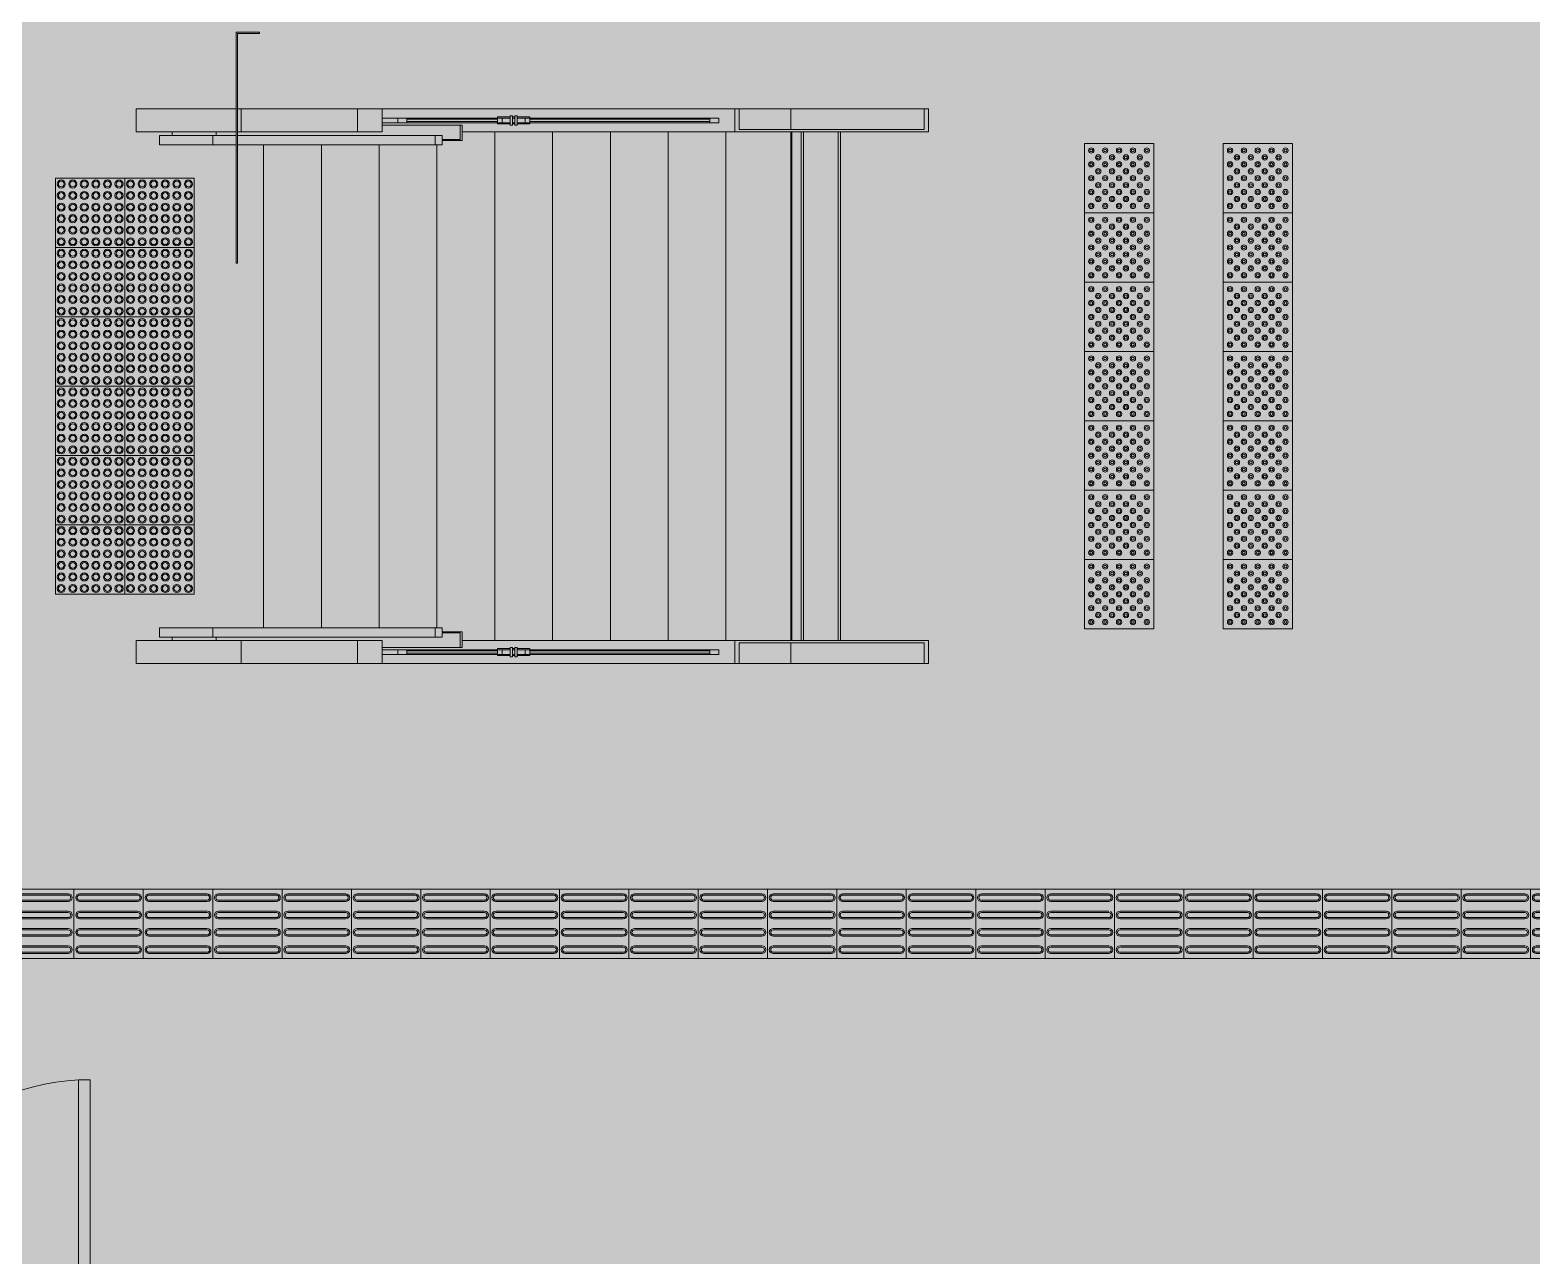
# Model space of a CAD drawing. Header units: millimetres. Extents: x -57519 to 497916, y -349472 to 446842.
# Drawn here: x 391640 to 398136, y 31845 to 37148 of the extents above; entities that cross this region are included whole.
import ezdxf

# ---------------------------------------------------------------- set-up
doc = ezdxf.new("R2010")
doc.units = ezdxf.units.MM
for name, color, linetype, lineweight in [('A-DETL-GENF', 92, 'Continuous', 5), ('A-DOOR', 31, 'Continuous', 5), ('A-DOOR-FRAM', 31, 'Continuous', 5), ('A-FLOR', 192, 'Continuous', 5), ('A-FLOR-HRAL', 11, 'Continuous', 5), ('A-GENM', 13, 'Continuous', 5), ('A-WALL', 113, 'Continuous', 20)]:
    doc.layers.add(name, color=color, linetype=linetype, lineweight=lineweight)

# ---------------------------------------------------------------- blocks, each defined once
blk = doc.blocks.new('DLN-Double Door__X03_ - _M17_2000 x 2450 _WH_-16954926-G_F SINGLE OCCUPANCY DIAGRAM')
at = {"layer": 'A-DOOR', "color": 191}
for p, q in [((-950, -150), (-1000, -150)), ((-1000, -150), (-1000, -1150)), ((-950, -1150), (-950, -150)), ((950, -150), (1000, -150)), ((950, -1150), (950, -150)), ((1000, -150), (1000, -1150)), ((-1000, -1150), (-950, -1150)), ((1000, -1150), (950, -1150))]:
    blk.add_line(p, q, dxfattribs=at)
for centre, start, end in [((-1000, -150), 270, 0.5), ((1000, -150), 179.5, 270)]:
    blk.add_arc(centre, 1000, start, end, dxfattribs=at)
at = {"layer": 'A-DOOR-FRAM', "color": 191}
for p, q in [((-1010, 180), (-1040, 180)), ((-1040, 180), (-1040, 150)), ((-1025, 150), (-1025, -150)), ((-1010, 150), (-1010, 180)), ((-975, -100), (-975, 150)), ((975, 150), (975, -100)), ((1040, 180), (1010, 180)), ((1010, 180), (1010, 150)), ((1025, -150), (1025, 150)), ((1040, 150), (1040, 180)), ((-1000, -150), (-1000, -100)), ((-1000, -100), (-975, -100)), ((975, -100), (1000, -100)), ((1000, -100), (1000, -150)), ((-1025, -150), (-1040, -150)), ((-1040, -150), (-1040, -180)), ((-1040, -180), (-1010, -180)), ((-1010, -150), (-1025, -150)), ((-1025, -150), (-1000, -150)), ((-1010, -180), (-1010, -150)), ((1000, -150), (1025, -150)), ((1025, -150), (1010, -150)), ((1010, -150), (1010, -180)), ((1010, -180), (1040, -180)), ((1040, -150), (1025, -150)), ((1040, -180), (1040, -150))]:
    blk.add_line(p, q, dxfattribs=at)
at = {"layer": 'A-DOOR-FRAM', "color": 201}
for p, q in [((-1040, 150), (-1025, 150)), ((-1025, 150), (-1010, 150)), ((-975, 150), (-1025, 150)), ((1025, 150), (975, 150)), ((1010, 150), (1025, 150)), ((1025, 150), (1040, 150))]:
    blk.add_line(p, q, dxfattribs=at)
blk = doc.blocks.new('DLN_Tactile - Directional Tiles-3867766-G_F SINGLE OCCUPANCY DIAGRAM')
at = {"layer": 'A-GENM'}
for p, q in [((150, 150), (-150, 150)), ((-150, 150), (-150, -150)), ((150, -150), (150, 150)), ((-129.5, 125.5), (-129.5, -125.5)), ((-123.5, -125.5), (-123.5, 125.5)), ((-101.5, 125.5), (-101.5, -125.5)), ((-95.5, -125.5), (-95.5, 125.5)), ((-54.5, 125.5), (-54.5, -125.5)), ((-48.5, -125.5), (-48.5, 125.5)), ((-26.5, 125.5), (-26.5, -125.5)), ((-20.5, -125.5), (-20.5, 125.5)), ((20.5, 125.5), (20.5, -125.5)), ((26.5, -125.5), (26.5, 125.5)), ((48.5, 125.5), (48.5, -125.5)), ((54.5, -125.5), (54.5, 125.5)), ((95.5, 125.5), (95.5, -125.5)), ((101.5, -125.5), (101.5, 125.5)), ((123.5, 125.5), (123.5, -125.5)), ((129.5, -125.5), (129.5, 125.5)), ((-150, -150), (150, -150))]:
    blk.add_line(p, q, dxfattribs=at)
for centre, radius, start, end in [((-112.5, 125.5), 17, 360, 180), ((-112.5, 125.5), 11, 360, 180), ((-37.5, 125.5), 17, 360, 180), ((-37.5, 125.5), 11, 360, 180), ((37.5, 125.5), 17, 360, 180), ((37.5, 125.5), 11, 360, 180), ((112.5, 125.5), 17, 360, 180), ((112.5, 125.5), 11, 360, 180), ((-112.5, -125.5), 17, 180, 360), ((-112.5, -125.5), 11, 180, 360), ((-37.5, -125.5), 17, 180, 360), ((-37.5, -125.5), 11, 180, 360), ((37.5, -125.5), 17, 180, 360), ((37.5, -125.5), 11, 180, 360), ((112.5, -125.5), 17, 180, 360), ((112.5, -125.5), 11, 180, 360)]:
    blk.add_arc(centre, radius, start, end, dxfattribs=at)
blk = doc.blocks.new('DLN_Tactile - Directional Tiles-V810-G_F SINGLE OCCUPANCY DIAGRAM')
at = {"layer": 'A-GENM'}
for p, q in [((150, 150), (-150, 150)), ((-150, 150), (-150, -150)), ((150, -150), (150, 150)), ((-129.5, 125.5), (-129.5, -125.5)), ((-123.5, -125.5), (-123.5, 125.5)), ((-101.5, 125.5), (-101.5, -125.5)), ((-95.5, -125.5), (-95.5, 125.5)), ((-54.5, 125.5), (-54.5, -125.5)), ((-48.5, -125.5), (-48.5, 125.5)), ((-26.5, 125.5), (-26.5, -125.5)), ((-20.5, -125.5), (-20.5, 125.5)), ((20.5, 125.5), (20.5, -125.5)), ((26.5, -125.5), (26.5, 125.5)), ((48.5, 125.5), (48.5, -125.5)), ((54.5, -125.5), (54.5, 125.5)), ((95.5, 125.5), (95.5, -125.5)), ((101.5, -125.5), (101.5, 125.5)), ((123.5, 125.5), (123.5, -125.5)), ((129.5, -125.5), (129.5, 125.5)), ((-150, -150), (150, -150))]:
    blk.add_line(p, q, dxfattribs=at)
for centre, radius, start, end in [((-112.5, 125.5), 17, 12.12665, 167.29016), ((-112.5, 125.5), 11, 360, 180), ((-37.5, 125.5), 17, 10.62868, 168.77692), ((-37.5, 125.5), 11, 360, 180), ((37.5, 125.5), 17, 9.1307, 170.26368), ((37.5, 125.5), 11, 360, 180), ((112.5, 125.5), 17, 7.63272, 171.75044), ((112.5, 125.5), 11, 360, 180), ((-112.5, -125.5), 17, 180, 360), ((-112.5, -125.5), 11, 180, 360), ((-37.5, -125.5), 17, 180, 360), ((-37.5, -125.5), 11, 180, 360), ((37.5, -125.5), 17, 180, 360), ((37.5, -125.5), 11, 180, 360), ((112.5, -125.5), 17, 180, 360), ((112.5, -125.5), 11, 180, 360)]:
    blk.add_arc(centre, radius, start, end, dxfattribs=at)
blk = doc.blocks.new('DLN_Tactile - Directional Tiles-V811-G_F SINGLE OCCUPANCY DIAGRAM')
at = {"layer": 'A-GENM'}
for p, q in [((150, 150), (-150, 150)), ((-150, 150), (-150, -150)), ((150, -150), (150, 150)), ((-129.5, 125.5), (-129.5, -125.5)), ((-123.5, -125.5), (-123.5, 125.5)), ((-101.5, 125.5), (-101.5, -125.5)), ((-95.5, -125.5), (-95.5, 125.5)), ((-54.5, 125.5), (-54.5, -125.5)), ((-48.5, -125.5), (-48.5, 125.5)), ((-26.5, 125.5), (-26.5, -125.5)), ((-20.5, -125.5), (-20.5, 125.5)), ((20.5, 125.5), (20.5, -125.5)), ((26.5, -125.5), (26.5, 125.5)), ((48.5, 125.5), (48.5, -125.5)), ((54.5, -125.5), (54.5, 125.5)), ((95.5, 125.5), (95.5, -124.6)), ((101.5, -122.7), (101.5, 125.5)), ((123.5, 125.5), (123.5, -125.5)), ((129.5, -125.5), (129.5, 125.5)), ((-150, -150), (150, -150))]:
    blk.add_line(p, q, dxfattribs=at)
for centre, radius, start, end in [((-112.5, 125.5), 17, 360, 180), ((-112.5, 125.5), 11, 360, 180), ((-37.5, 125.5), 17, 360, 180), ((-37.5, 125.5), 11, 360, 180), ((37.5, 125.5), 17, 360, 180), ((37.5, 125.5), 11, 360, 180), ((112.5, 125.5), 17, 360, 180), ((112.5, 125.5), 11, 360, 180), ((-112.5, -125.5), 17, 180, 360), ((-112.5, -125.5), 11, 180, 360), ((-37.5, -125.5), 17, 180, 360), ((-37.5, -125.5), 11, 180, 360), ((37.5, -125.5), 17, 180, 360), ((37.5, -125.5), 11, 180, 360), ((112.5, -125.5), 17, 180, 360), ((112.5, -125.5), 11, 180, 360)]:
    blk.add_arc(centre, radius, start, end, dxfattribs=at)
blk = doc.blocks.new('DLN_Tactile - Directional Tiles-V812-G_F SINGLE OCCUPANCY DIAGRAM')
at = {"layer": 'A-GENM'}
for p, q in [((150, 150), (-150, 150)), ((-150, 150), (-150, -150)), ((150, -150), (150, 150)), ((-129.5, 125.5), (-129.5, -125.5)), ((-123.5, -125.5), (-123.5, 125.5)), ((-101.5, 125.5), (-101.5, -125.5)), ((-95.5, -125.5), (-95.5, 125.5)), ((-54.5, 125.5), (-54.5, -125.5)), ((-48.5, -125.5), (-48.5, 125.5)), ((-26.5, 125.5), (-26.5, -125.5)), ((-20.5, -125.5), (-20.5, 125.5)), ((20.5, 125.5), (20.5, -125.5)), ((26.5, -125.5), (26.5, 125.5)), ((48.5, 125.5), (48.5, -125.5)), ((54.5, -125.5), (54.5, 125.5)), ((95.5, 125.5), (95.5, -125.5)), ((101.5, -125.5), (101.5, 125.5)), ((123.5, 125.5), (123.5, -125.5)), ((129.5, -125.5), (129.5, 125.5)), ((-150, -150), (150, -150))]:
    blk.add_line(p, q, dxfattribs=at)
for centre, radius, start, end in [((-112.5, 125.5), 17, 360, 180), ((-112.5, 125.5), 11, 360, 180), ((-37.5, 125.5), 17, 360, 153.63649), ((-37.5, 125.5), 11, 360, 180), ((37.5, 125.5), 17, 360, 180), ((37.5, 125.5), 11, 360, 180), ((112.5, 125.5), 17, 360, 180), ((112.5, 125.5), 11, 360, 180), ((-112.5, -125.5), 17, 180, 360), ((-112.5, -125.5), 11, 180, 360), ((-37.5, -125.5), 17, 180, 360), ((-37.5, -125.5), 11, 180, 360), ((37.5, -125.5), 17, 180, 360), ((37.5, -125.5), 11, 180, 360), ((112.5, -125.5), 17, 180, 360), ((112.5, -125.5), 11, 180, 360)]:
    blk.add_arc(centre, radius, start, end, dxfattribs=at)
blk = doc.blocks.new('Railings 3 - Railings 1-12707300-G_F SINGLE OCCUPANCY DIAGRAM')
at = {"layer": 'A-FLOR-HRAL'}
for p, q in [((65277.1, 34507.5), (64099, 34507.5)), ((65277.1, 34407.5), (65277.1, 34507.5)), ((66115.6, 34507.5), (65277.1, 34507.5)), ((65296.6, 34497.5), (65296.6, 34407.5)), ((65296.6, 34497.5), (66096.1, 34497.5)), ((66096.1, 34407.5), (66096.1, 34497.5)), ((66115.6, 34507.5), (66115.6, 34407.5)), ((63752.5, 34407.5), (65277.1, 34407.5)), ((65277.1, 34407.5), (65296.6, 34407.5)), ((65296.6, 34407.5), (66096.1, 34407.5)), ((66096.1, 34407.5), (66115.6, 34407.5))]:
    blk.add_line(p, q, dxfattribs=at)
blk = doc.blocks.new('Railings 5 - Railings 1-12714259-G_F SINGLE OCCUPANCY DIAGRAM')
at = {"layer": 'A-FLOR-HRAL'}
for p, q in [((65277.1, 36807.5), (63752.5, 36807.5)), ((65277.1, 36707.5), (65277.1, 36807.5)), ((65296.6, 36807.5), (65277.1, 36807.5)), ((65296.6, 36807.5), (65296.6, 36717.5)), ((66096.1, 36807.5), (65296.6, 36807.5)), ((66096.1, 36717.5), (66096.1, 36807.5)), ((66115.6, 36807.5), (66096.1, 36807.5)), ((66115.6, 36807.5), (66115.6, 36707.5)), ((64099, 36707.5), (65277.1, 36707.5)), ((65277.1, 36707.5), (66115.6, 36707.5)), ((66096.1, 36717.5), (65296.6, 36717.5))]:
    blk.add_line(p, q, dxfattribs=at)
blk = doc.blocks.new('DLN_G_F STAIR RAILING - DLN_G_F STAIR RAILING-12831828-G_F SINGLE OCCUPANCY DIAGRAM')
at = {"layer": 'A-GENM'}
for p, q in [((-10, 595.1), (-10, 556.2)), ((10, 595.1), (-10, 595.1)), ((10, 595.1), (10, 556.2)), ((-10, -223.1), (-10, 556.2)), ((10, 556.2), (-10, 556.2)), ((-5, 556.2), (-5, -223.1)), ((5, 556.2), (-5, 556.2)), ((5, -223.1), (5, 556.2)), ((10, 556.2), (10, -223.1)), ((-15, -278.1), (-15, -223.1)), ((-10, -223.1), (-15, -223.1)), ((-10, -243.1), (-10, -223.1)), ((10, -223.1), (-10, -223.1)), ((-10, -243.1), (-10, -278.1)), ((10, -243.1), (-10, -243.1)), ((5, -223.1), (-5, -223.1)), ((15, -223.1), (10, -223.1)), ((10, -243.1), (10, -223.1)), ((10, -278.1), (10, -243.1)), ((15, -223.1), (15, -278.1)), ((-20, -288.1), (-20, -278.1)), ((20, -278.1), (-20, -278.1)), ((20, -288.1), (-20, -288.1)), ((-20, -308.1), (-20, -298.1)), ((20, -298.1), (-20, -298.1)), ((20, -308.1), (-20, -308.1)), ((-15, -298.1), (-15, -288.1)), ((-15, -363.1), (-15, -308.1)), ((-10, -288.1), (-10, -298.1)), ((-10, -308.1), (-10, -343.1)), ((10, -298.1), (10, -288.1)), ((10, -343.1), (10, -308.1)), ((15, -288.1), (15, -298.1)), ((15, -308.1), (15, -363.1)), ((20, -278.1), (20, -288.1)), ((20, -298.1), (20, -308.1)), ((-15, -363.1), (-10, -363.1)), ((-10, -343.1), (-10, -363.1)), ((10, -343.1), (-10, -343.1)), ((-10, -754.2), (-10, -363.1)), ((10, -363.1), (-10, -363.1)), ((-5, -754.2), (-5, -363.1)), ((5, -363.1), (-5, -363.1)), ((5, -363.1), (5, -754.2)), ((10, -343.1), (10, -363.1)), ((10, -363.1), (15, -363.1)), ((10, -363.1), (10, -754.2)), ((-87.5, -602.6), (-87.5, -514.9)), ((-20, -514.9), (-87.5, -514.9)), ((-20, -514.9), (-20, -524.6)), ((-82.5, -524.6), (-82.5, -602.6)), ((-82.5, -524.6), (-20, -524.6)), ((-20, -524.6), (-20, -861.4)), ((-105, -631.9), (-105, -602.6)), ((-87.5, -602.6), (-105, -602.6)), ((-105, -1594.4), (-105, -631.9)), ((-105, -631.9), (-65, -631.9)), ((-65, -602.6), (-82.5, -602.6)), ((-65, -602.6), (-65, -631.9)), ((-65, -631.9), (-65, -1594.4)), ((-10, -793.2), (-10, -754.2)), ((10, -754.2), (-10, -754.2)), ((5, -754.2), (-5, -754.2)), ((10, -793.2), (10, -754.2)), ((-10, -861.4), (-10, -793.2)), ((10, -793.2), (-10, -793.2)), ((10, -793.2), (10, -861.4)), ((-50, -861.4), (-50, -968.7)), ((-50, -861.4), (50, -861.4)), ((50, -968.7), (50, -861.4)), ((50, -968.7), (-50, -968.7)), ((-50, -1470.9), (-50, -968.7)), ((50, -968.7), (50, -1470.9)), ((-50, -1470.9), (50, -1470.9)), ((-50, -1925), (-50, -1470.9)), ((50, -1470.9), (50, -1925)), ((-105, -1825), (-105, -1594.4)), ((-65, -1594.4), (-105, -1594.4)), ((-50, -1579.2), (-65, -1579.2)), ((-65, -1594.4), (-65, -1825)), ((-50, -1770), (-65, -1770)), ((-65, -1825), (-105, -1825)), ((-50, -1925), (50, -1925))]:
    blk.add_line(p, q, dxfattribs=at)
blk = doc.blocks.new('DLN_G_F STAIR RAILING - DLN_G_F STAIR RAILING-14971087-G_F SINGLE OCCUPANCY DIAGRAM')
at = {"layer": 'A-GENM'}
for p, q in [((50, 1925), (-50, 1925)), ((-50, 1492.6), (-50, 1925)), ((50, 1925), (50, 1492.6)), ((-105, 1594.4), (-105, 1825)), ((-105, 1825), (-65, 1825)), ((-65, 1825), (-65, 1594.4)), ((-65, 1770), (-50, 1770)), ((-105, 1492.6), (-105, 1594.4)), ((-105, 1594.4), (-65, 1594.4)), ((-65, 1594.4), (-65, 1492.6)), ((-65, 1579.2), (-50, 1579.2)), ((-105, 631.9), (-105, 1486.6)), ((-65, 1486.6), (-65, 631.9)), ((-50, 1470.9), (-50, 1486.6)), ((50, 1470.9), (-50, 1470.9)), ((-50, 968.7), (-50, 1470.9)), ((50, 1486.6), (50, 1470.9)), ((50, 1470.9), (50, 968.7)), ((-50, 861.4), (-50, 968.7)), ((50, 968.7), (-50, 968.7)), ((50, 968.7), (50, 861.4)), ((-50, 861.4), (50, 861.4)), ((-20, 861.4), (-20, 524.6)), ((-10, 793.2), (-10, 861.4)), ((10, 861.4), (10, 793.2)), ((-10, 793.2), (-10, 754.2)), ((10, 793.2), (-10, 793.2)), ((10, 793.2), (10, 754.2)), ((-10, 363.1), (-10, 754.2)), ((10, 754.2), (-10, 754.2)), ((-5, 363.1), (-5, 754.2)), ((5, 754.2), (-5, 754.2)), ((5, 754.2), (5, 363.1)), ((10, 754.2), (10, 363.1)), ((-105, 631.9), (-105, 602.6)), ((-105, 631.9), (-65, 631.9)), ((-87.5, 602.6), (-105, 602.6)), ((-87.5, 602.6), (-87.5, 514.9)), ((-82.5, 524.6), (-82.5, 602.6)), ((-65, 602.6), (-82.5, 602.6)), ((-65, 602.6), (-65, 631.9)), ((-82.5, 524.6), (-20, 524.6)), ((-20, 514.9), (-20, 524.6)), ((-20, 514.9), (-87.5, 514.9)), ((-15, 308.1), (-15, 363.1)), ((-10, 363.1), (-15, 363.1)), ((-10, 343.1), (-10, 363.1)), ((10, 363.1), (-10, 363.1)), ((-10, 343.1), (-10, 308.1)), ((10, 343.1), (-10, 343.1)), ((5, 363.1), (-5, 363.1)), ((15, 363.1), (10, 363.1)), ((10, 343.1), (10, 363.1)), ((10, 308.1), (10, 343.1)), ((15, 363.1), (15, 308.1)), ((-20, 298.1), (-20, 308.1)), ((20, 308.1), (-20, 308.1)), ((20, 298.1), (-20, 298.1)), ((-20, 278.1), (-20, 288.1)), ((20, 288.1), (-20, 288.1)), ((20, 278.1), (-20, 278.1)), ((-15, 288.1), (-15, 298.1)), ((-15, 223.1), (-15, 278.1)), ((-10, 298.1), (-10, 288.1)), ((-10, 278.1), (-10, 243.1)), ((10, 288.1), (10, 298.1)), ((10, 243.1), (10, 278.1)), ((15, 298.1), (15, 288.1)), ((15, 278.1), (15, 223.1)), ((20, 308.1), (20, 298.1)), ((20, 288.1), (20, 278.1)), ((-15, 223.1), (-10, 223.1)), ((-10, 243.1), (-10, 223.1)), ((10, 243.1), (-10, 243.1)), ((-10, -556.2), (-10, 223.1)), ((10, 223.1), (-10, 223.1)), ((-5, 223.1), (-5, -556.2)), ((5, 223.1), (-5, 223.1)), ((5, -556.2), (5, 223.1)), ((10, 243.1), (10, 223.1)), ((10, 223.1), (15, 223.1)), ((10, 223.1), (10, -556.2)), ((-10, -595.1), (-10, -556.2)), ((10, -556.2), (-10, -556.2)), ((5, -556.2), (-5, -556.2)), ((10, -595.1), (10, -556.2)), ((10, -595.1), (-10, -595.1))]:
    blk.add_line(p, q, dxfattribs=at)
blk = doc.blocks.new('Floors 39 - Floors 30-14951030-G_F SINGLE OCCUPANCY DIAGRAM')
at = {"layer": 'A-FLOR', "color": 191}
for p, q in [((65519.3, 36717.5), (65519.3, 36807.5)), ((65519.3, 34507.5), (65519.3, 36707.5)), ((65574.3, 36707.5), (65564.3, 36707.5)), ((65574.3, 36707.5), (65564.3, 36707.5)), ((65564.3, 34507.5), (65564.3, 36707.5)), ((65564.3, 36707.5), (65564.3, 34507.5)), ((65574.3, 36707.5), (65574.3, 34507.5)), ((65574.3, 34507.5), (65574.3, 36707.5)), ((65734.3, 36707.5), (65724.3, 36707.5)), ((65734.3, 36707.5), (65724.3, 36707.5)), ((65724.3, 34507.5), (65724.3, 36707.5)), ((65724.3, 36707.5), (65724.3, 34507.5)), ((65734.3, 36707.5), (65734.3, 34507.5)), ((65734.3, 34507.5), (65734.3, 36707.5)), ((65519.3, 34407.5), (65519.3, 34497.5)), ((65564.3, 34507.5), (65574.3, 34507.5)), ((65564.3, 34507.5), (65574.3, 34507.5)), ((65724.3, 34507.5), (65734.3, 34507.5)), ((65724.3, 34507.5), (65734.3, 34507.5))]:
    blk.add_line(p, q, dxfattribs=at)
blk = doc.blocks.new('DLN_Tactile - Hazard warning Tiles-3867762-G_F SINGLE OCCUPANCY DIAGRAM')
at = {"layer": 'A-GENM'}
for p, q in [((150, 150), (-150, 150)), ((-150, 150), (-150, -150)), ((150, -150), (150, 150)), ((-150, -150), (150, -150))]:
    blk.add_line(p, q, dxfattribs=at)
for centre, radius in [((-125, 125), 17.5), ((-125, 125), 12.5), ((-75, 125), 17.5), ((-75, 125), 12.5), ((-25, 125), 17.5), ((-25, 125), 12.5), ((25, 125), 17.5), ((25, 125), 12.5), ((75, 125), 17.5), ((75, 125), 12.5), ((125, 125), 17.5), ((125, 125), 12.5), ((-125, 75), 17.5), ((-125, 75), 12.5), ((-75, 75), 17.5), ((-75, 75), 12.5), ((-25, 75), 17.5), ((-25, 75), 12.5), ((25, 75), 17.5), ((25, 75), 12.5), ((75, 75), 17.5), ((75, 75), 12.5), ((125, 75), 17.5), ((125, 75), 12.5), ((-125, 25), 17.5), ((-125, 25), 12.5), ((-75, 25), 17.5), ((-75, 25), 12.5), ((-25, 25), 17.5), ((-25, 25), 12.5), ((25, 25), 17.5), ((25, 25), 12.5), ((75, 25), 17.5), ((75, 25), 12.5), ((125, 25), 17.5), ((125, 25), 12.5), ((-125, -25), 17.5), ((-125, -75), 17.5), ((-125, -25), 12.5), ((-125, -75), 12.5), ((-75, -25), 17.5), ((-75, -75), 17.5), ((-75, -25), 12.5), ((-75, -75), 12.5), ((-25, -25), 17.5), ((-25, -75), 17.5), ((-25, -25), 12.5), ((-25, -75), 12.5), ((25, -25), 17.5), ((25, -75), 17.5), ((25, -25), 12.5), ((25, -75), 12.5), ((75, -25), 17.5), ((75, -75), 17.5), ((75, -25), 12.5), ((75, -75), 12.5), ((125, -25), 17.5), ((125, -75), 17.5), ((125, -25), 12.5), ((125, -75), 12.5), ((-125, -125), 17.5), ((-125, -125), 12.5), ((-75, -125), 17.5), ((-75, -125), 12.5), ((-25, -125), 17.5), ((-25, -125), 12.5), ((25, -125), 17.5), ((25, -125), 12.5), ((75, -125), 17.5), ((75, -125), 12.5), ((125, -125), 17.5), ((125, -125), 12.5)]:
    blk.add_circle(centre, radius, dxfattribs=at)
blk = doc.blocks.new('DLN_Tactile - Positional Tiles-V802-G_F SINGLE OCCUPANCY DIAGRAM')
at = {"layer": 'A-GENM'}
for p, q in [((150, 150), (-150, 150)), ((-150, 150), (-150, -150)), ((150, -150), (150, 150)), ((-150, -150), (150, -150))]:
    blk.add_line(p, q, dxfattribs=at)
for centre, radius in [((-120, 120), 11.5), ((-60, 120), 11.5), ((0, 120), 11.5), ((60, 120), 11.5), ((120, 120), 11.5), ((-120, 60), 11.5), ((-120, 120), 6), ((-120, 60), 6), ((-90, 90), 11.5), ((-90, 90), 6), ((-60, 60), 11.5), ((-60, 120), 6), ((-60, 60), 6), ((-30, 90), 11.5), ((-30, 90), 6), ((0, 60), 11.5), ((0, 120), 6), ((0, 60), 6), ((30, 90), 11.5), ((30, 90), 6), ((60, 60), 11.5), ((60, 120), 6), ((60, 60), 6), ((90, 90), 11.5), ((90, 90), 6), ((120, 60), 11.5), ((120, 120), 6), ((120, 60), 6), ((-120, 0), 11.5), ((-120, 0), 6), ((-90, 30), 11.5), ((-90, 30), 6), ((-60, 0), 11.5), ((-60, 0), 6), ((-30, 30), 11.5), ((-30, 30), 6), ((0, 0), 11.5), ((0, 0), 6), ((30, 30), 11.5), ((30, 30), 6), ((60, 0), 11.5), ((60, 0), 6), ((90, 30), 11.5), ((90, 30), 6), ((120, 0), 11.5), ((120, 0), 6), ((-120, -60), 11.5), ((-120, -60), 6), ((-90, -30), 11.5), ((-90, -30), 6), ((-60, -60), 11.5), ((-60, -60), 6), ((-30, -30), 11.5), ((-30, -30), 6), ((0, -60), 11.5), ((0, -60), 6), ((30, -30), 11.5), ((30, -30), 6), ((60, -60), 11.5), ((60, -60), 6), ((90, -30), 11.5), ((90, -30), 6), ((120, -60), 11.5), ((120, -60), 6), ((-120, -120), 11.5), ((-120, -120), 6), ((-90, -90), 11.5), ((-90, -90), 6), ((-60, -120), 11.5), ((-60, -120), 6), ((-30, -90), 11.5), ((-30, -90), 6), ((0, -120), 11.5), ((0, -120), 6), ((30, -90), 11.5), ((30, -90), 6), ((60, -120), 11.5), ((60, -120), 6), ((90, -90), 11.5), ((90, -90), 6), ((120, -120), 11.5), ((120, -120), 6)]:
    blk.add_circle(centre, radius, dxfattribs=at)
blk = doc.blocks.new('Signage - Function Room - Type 1-17192455-G_F SINGLE OCCUPANCY DIAGRAM')
at = {"layer": 'A-GENM'}
for p, q in [((225, -9), (125, -9)), ((125, -9), (125, -1009)), ((131, -1009), (131, -15)), ((131, -15), (225, -15)), ((225, -15), (225, -9)), ((125, -1009), (131, -1009))]:
    blk.add_line(p, q, dxfattribs=at)

msp = doc.modelspace()

# ---------------------------------------------------------------- hatches: boundary and pattern name
at = {"layer": 'A-DETL-GENF', "transparency": 33554585}
h = msp.add_hatch(color=201, dxfattribs=at)
h.paths.add_polyline_path([(378712.3, -2142.5), (378712.3, 5707.5), (408249.8, 5707.5), (408249.8, 31607.5), (411824.8, 31607.5), (411824.8, 28857.5), (414124.8, 28857.5), (414124.8, 34332.5), (417674.8, 34332.5), (417674.8, 35647.5), (420699.8, 35647.5), (420699.8, 52157.5), (392454.3, 52157.5), (392454.3, 45782.5), (382199.8, 45782.5), (382199.8, 52157.5), (367049.8, 52157.5), (367049.8, 5707.5), (368349.8, 5707.5), (368349.8, 3222.2), (374112.3, -1265.4), (374112.3, -2142.5), (376972.2, -2142.5)], flags=0)
h.paths.add_polyline_path([(370849.8, 8157.5), (370849.8, 9357.5), (369649.8, 9357.5), (369649.8, 15624.2), (370889.8, 15624.2), (370889.8, 9397.5), (371149.8, 9397.5), (371149.8, 8157.5)], flags=0)
h.paths.add_polyline_path([(388124.8, 8157.5), (388124.8, 9397.5), (389899.8, 9397.5), (389899.8, 8157.5)], flags=0)
h.paths.add_polyline_path([(382791.7, 8157.5), (382352.3, 8157.5), (382352.3, 9397.5), (387324.8, 9397.5), (387324.8, 8157.5), (386671.4, 8157.5)], flags=0)
h.paths.add_polyline_path([(404599.8, 8157.5), (396937.3, 8157.5), (396937.3, 9397.5), (404599.8, 9397.5), (404599.8, 8571.4)], flags=0)
h.paths.add_polyline_path([(394430.7, 8157.5), (392899.8, 8157.5), (392899.8, 9397.5), (396137.3, 9397.5), (396137.3, 8157.5)], flags=0)
h.paths.add_polyline_path([(405799.8, 12397.5), (404559.8, 12397.5), (404559.8, 15624.2), (405799.8, 15624.2), (405799.8, 12969.9)], flags=0)
h.paths.add_polyline_path([(370889.8, 16424.2), (369649.8, 16424.2), (369649.8, 23040.8), (370889.8, 23040.8), (370889.8, 17368.3)], flags=0)
h.paths.add_polyline_path([(404559.8, 16424.2), (404559.8, 23040.8), (405799.8, 23040.8), (405799.8, 16424.2)], flags=0)
h.paths.add_polyline_path([(369649.8, 23840.8), (369649.8, 30107.5), (370849.8, 30107.5), (370849.8, 31307.5), (371149.8, 31307.5), (371149.8, 30107.5), (370889.8, 30107.5), (370889.8, 23840.8)], flags=0)
h.paths.add_polyline_path([(404559.8, 23840.8), (404559.8, 27067.5), (405799.8, 27067.5), (405799.8, 23840.8)], flags=0)
h.paths.add_polyline_path([(388124.8, 30067.5), (388124.8, 31307.5), (389399.8, 31307.5), (389399.8, 30067.5)], flags=0)
h.paths.add_polyline_path([(373449.8, 30067.5), (373449.8, 31307.5), (378512.3, 31307.5), (378512.3, 30067.5), (375032.4, 30067.5)], flags=0)
h.paths.add_polyline_path([(386671.4, 30067.5), (382349.8, 30067.5), (382349.8, 31307.5), (387324.8, 31307.5), (387324.8, 30067.5)], flags=0)
h.paths.add_polyline_path([(394430.7, 30067.5), (392399.8, 30067.5), (392399.8, 31307.5), (396137.3, 31307.5), (396137.3, 30067.5)], flags=0)
h.paths.add_polyline_path([(402190, 30067.5), (396937.3, 30067.5), (396937.3, 31307.5), (404599.8, 31307.5), (404599.8, 30067.5), (404129.8, 30067.5)], flags=0)
h.paths.add_polyline_path([(407299.8, 35797.5), (407299.8, 36247.5), (408249.8, 36247.5), (408249.8, 35797.5), (408009.5, 35797.5)], flags=0)
h.paths.add_polyline_path([(412649.8, 35797.5), (412649.8, 37247.5), (415649.8, 37247.5), (415649.8, 35797.5), (413829, 35797.5)], flags=0)
h.paths.add_polyline_path([(412649.8, 37397.5), (412649.8, 37897.5), (418299.8, 37897.5), (418299.8, 37397.5), (412859.1, 37397.5)], flags=0)
h.paths.add_polyline_path([(408979.4, 37847.5), (408399.8, 37847.5), (408399.8, 38327.5), (410749.8, 38327.5), (410749.8, 37847.5), (409949.3, 37847.5)], flags=0)
h.paths.add_polyline_path([(381599.8, 37907.5), (381599.8, 39557.5), (382049.8, 39557.5), (382049.8, 37907.5), (381821.8, 37907.5)], flags=0)
h.paths.add_polyline_path([(406069.7, 38657.5), (404849.8, 38657.5), (404849.8, 49957.5), (408249.8, 49957.5), (408249.8, 38657.5), (408009.5, 38657.5)], flags=0)
h.paths.add_polyline_path([(370182.8, 40207.5), (369149.8, 40207.5), (369149.8, 40707.5), (370699.8, 40707.5), (370699.8, 40207.5)], flags=0)
h.paths.add_polyline_path([(381599.8, 40257.5), (381599.8, 42757.5), (382049.8, 42757.5), (382049.8, 40257.5), (381821.8, 40257.5)], flags=0)
h.paths.add_polyline_path([(414798.9, 42697.5), (410674.8, 42697.5), (410674.8, 43197.5), (418349.8, 43197.5), (418349.8, 42697.5), (415768.8, 42697.5)], flags=0)
h.paths.add_polyline_path([(377289.8, 42907.5), (375749.8, 42907.5), (375749.8, 43407.5), (377289.8, 43407.5), (377289.8, 43209.2)], flags=0)
h.paths.add_polyline_path([(382049.8, 46907.5), (379399.8, 46907.5), (379399.8, 52007.5), (382049.8, 52007.5), (382049.8, 47057.9)], flags=0)
h.paths.add_polyline_path([(410919.2, 47837.5), (410674.8, 47837.5), (410674.8, 48337.5), (418349.8, 48337.5), (418349.8, 47837.5), (411404.2, 47837.5)], flags=0)
h.paths.add_polyline_path([(408399.8, 50107.5), (408399.8, 52007.5), (408849.8, 52007.5), (408849.8, 50107.5)], flags=0)

# ---------------------------------------------------------------- linework, layer by layer
at = {"layer": 'A-FLOR'}
for p, q in [((393649.8, 36707.5), (393649.8, 34507.5)), ((393899.8, 36707.5), (393899.8, 34507.5)), ((394149.8, 36707.5), (394149.8, 34507.5)), ((394399.8, 36707.5), (394399.8, 34507.5)), ((394649.8, 36707.5), (394649.8, 34507.5)), ((394929.8, 34507.5), (394929.8, 36707.5)), ((392649.8, 36652.5), (392649.8, 34562.5)), ((392899.8, 36652.5), (392899.8, 34562.5)), ((393149.8, 36652.5), (393149.8, 34562.5)), ((393399.8, 36652.5), (393399.8, 34562.5))]:
    msp.add_line(p, q, dxfattribs=at)
at = {"layer": 'A-WALL', "color": 191, "lineweight": 5}
for p, q in [((394929.8, 36707.5), (394934.8, 36707.5)), ((394934.8, 34507.5), (394934.8, 36707.5)), ((394929.8, 34507.5), (394934.8, 34507.5))]:
    msp.add_line(p, q, dxfattribs=at)

# ---------------------------------------------------------------- block references
at = {"layer": 'A-DOOR', "color": 201, "rotation": 180}
msp.add_blockref('DLN-Double Door__X03_ - _M17_2000 x 2450 _WH_-16954926-G_F SINGLE OCCUPANCY DIAGRAM', (390899.8, 31457.5), dxfattribs=at)
at = {"layer": 'A-FLOR', "color": 191}
msp.add_blockref('Floors 39 - Floors 30-14951030-G_F SINGLE OCCUPANCY DIAGRAM', (329410.6, 0), dxfattribs=at)
at = {"layer": 'A-FLOR-HRAL'}
for name in ['Railings 5 - Railings 1-12714259-G_F SINGLE OCCUPANCY DIAGRAM', 'Railings 3 - Railings 1-12707300-G_F SINGLE OCCUPANCY DIAGRAM']:
    msp.add_blockref(name, (329410.6, 0), dxfattribs=at)
at = {"layer": 'A-GENM'}
for name, p in [('Signage - Function Room - Type 1-17192455-G_F SINGLE OCCUPANCY DIAGRAM', (392406.8, 37148.5)), ('DLN_Tactile - Positional Tiles-V802-G_F SINGLE OCCUPANCY DIAGRAM', (396349.8, 36507.5)), ('DLN_Tactile - Positional Tiles-V802-G_F SINGLE OCCUPANCY DIAGRAM', (396949.8, 36507.5)), ('DLN_Tactile - Hazard warning Tiles-3867762-G_F SINGLE OCCUPANCY DIAGRAM', (391899.8, 36357.5)), ('DLN_Tactile - Hazard warning Tiles-3867762-G_F SINGLE OCCUPANCY DIAGRAM', (392199.8, 36357.5)), ('DLN_Tactile - Positional Tiles-V802-G_F SINGLE OCCUPANCY DIAGRAM', (396349.8, 36207.5)), ('DLN_Tactile - Positional Tiles-V802-G_F SINGLE OCCUPANCY DIAGRAM', (396949.8, 36207.5)), ('DLN_Tactile - Hazard warning Tiles-3867762-G_F SINGLE OCCUPANCY DIAGRAM', (391899.8, 36057.5)), ('DLN_Tactile - Hazard warning Tiles-3867762-G_F SINGLE OCCUPANCY DIAGRAM', (392199.8, 36057.5)), ('DLN_Tactile - Positional Tiles-V802-G_F SINGLE OCCUPANCY DIAGRAM', (396349.8, 35907.5)), ('DLN_Tactile - Positional Tiles-V802-G_F SINGLE OCCUPANCY DIAGRAM', (396949.8, 35907.5)), ('DLN_Tactile - Hazard warning Tiles-3867762-G_F SINGLE OCCUPANCY DIAGRAM', (391899.8, 35757.5)), ('DLN_Tactile - Hazard warning Tiles-3867762-G_F SINGLE OCCUPANCY DIAGRAM', (392199.8, 35757.5)), ('DLN_Tactile - Positional Tiles-V802-G_F SINGLE OCCUPANCY DIAGRAM', (396349.8, 35607.5)), ('DLN_Tactile - Positional Tiles-V802-G_F SINGLE OCCUPANCY DIAGRAM', (396949.8, 35607.5)), ('DLN_Tactile - Hazard warning Tiles-3867762-G_F SINGLE OCCUPANCY DIAGRAM', (391899.8, 35457.5)), ('DLN_Tactile - Hazard warning Tiles-3867762-G_F SINGLE OCCUPANCY DIAGRAM', (392199.8, 35457.5)), ('DLN_Tactile - Positional Tiles-V802-G_F SINGLE OCCUPANCY DIAGRAM', (396349.8, 35307.5)), ('DLN_Tactile - Positional Tiles-V802-G_F SINGLE OCCUPANCY DIAGRAM', (396949.8, 35307.5)), ('DLN_Tactile - Hazard warning Tiles-3867762-G_F SINGLE OCCUPANCY DIAGRAM', (391899.8, 35157.5)), ('DLN_Tactile - Hazard warning Tiles-3867762-G_F SINGLE OCCUPANCY DIAGRAM', (392199.8, 35157.5)), ('DLN_Tactile - Positional Tiles-V802-G_F SINGLE OCCUPANCY DIAGRAM', (396349.8, 35007.5)), ('DLN_Tactile - Positional Tiles-V802-G_F SINGLE OCCUPANCY DIAGRAM', (396949.8, 35007.5)), ('DLN_Tactile - Hazard warning Tiles-3867762-G_F SINGLE OCCUPANCY DIAGRAM', (391899.8, 34857.5)), ('DLN_Tactile - Hazard warning Tiles-3867762-G_F SINGLE OCCUPANCY DIAGRAM', (392199.8, 34857.5)), ('DLN_Tactile - Positional Tiles-V802-G_F SINGLE OCCUPANCY DIAGRAM', (396349.8, 34707.5)), ('DLN_Tactile - Positional Tiles-V802-G_F SINGLE OCCUPANCY DIAGRAM', (396949.8, 34707.5))]:
    msp.add_blockref(name, p, dxfattribs=at)
for name, p, rotation in [('DLN_G_F STAIR RAILING - DLN_G_F STAIR RAILING-14971087-G_F SINGLE OCCUPANCY DIAGRAM', (394024.4, 36757.5), 89.99999999999966), ('DLN_G_F STAIR RAILING - DLN_G_F STAIR RAILING-12831828-G_F SINGLE OCCUPANCY DIAGRAM', (394024.4, 34457.5), 270.0000000000002), ('DLN_Tactile - Directional Tiles-3867766-G_F SINGLE OCCUPANCY DIAGRAM', (391679.8, 33282.5), 270), ('DLN_Tactile - Directional Tiles-3867766-G_F SINGLE OCCUPANCY DIAGRAM', (391979.8, 33282.5), 270), ('DLN_Tactile - Directional Tiles-V810-G_F SINGLE OCCUPANCY DIAGRAM', (392279.8, 33282.5), 270), ('DLN_Tactile - Directional Tiles-3867766-G_F SINGLE OCCUPANCY DIAGRAM', (392579.8, 33282.5), 270), ('DLN_Tactile - Directional Tiles-3867766-G_F SINGLE OCCUPANCY DIAGRAM', (392879.8, 33282.5), 270), ('DLN_Tactile - Directional Tiles-3867766-G_F SINGLE OCCUPANCY DIAGRAM', (393179.8, 33282.5), 270), ('DLN_Tactile - Directional Tiles-3867766-G_F SINGLE OCCUPANCY DIAGRAM', (393479.8, 33282.5), 270), ('DLN_Tactile - Directional Tiles-3867766-G_F SINGLE OCCUPANCY DIAGRAM', (393779.8, 33282.5), 270), ('DLN_Tactile - Directional Tiles-3867766-G_F SINGLE OCCUPANCY DIAGRAM', (394079.8, 33282.5), 270), ('DLN_Tactile - Directional Tiles-3867766-G_F SINGLE OCCUPANCY DIAGRAM', (394379.8, 33282.5), 270), ('DLN_Tactile - Directional Tiles-3867766-G_F SINGLE OCCUPANCY DIAGRAM', (394679.8, 33282.5), 270), ('DLN_Tactile - Directional Tiles-3867766-G_F SINGLE OCCUPANCY DIAGRAM', (394979.8, 33282.5), 270), ('DLN_Tactile - Directional Tiles-3867766-G_F SINGLE OCCUPANCY DIAGRAM', (395279.8, 33282.5), 270), ('DLN_Tactile - Directional Tiles-3867766-G_F SINGLE OCCUPANCY DIAGRAM', (395579.8, 33282.5), 270), ('DLN_Tactile - Directional Tiles-3867766-G_F SINGLE OCCUPANCY DIAGRAM', (395879.8, 33282.5), 270), ('DLN_Tactile - Directional Tiles-V812-G_F SINGLE OCCUPANCY DIAGRAM', (396179.8, 33282.5), 270), ('DLN_Tactile - Directional Tiles-V811-G_F SINGLE OCCUPANCY DIAGRAM', (396479.8, 33282.5), 270), ('DLN_Tactile - Directional Tiles-3867766-G_F SINGLE OCCUPANCY DIAGRAM', (396779.8, 33282.5), 270), ('DLN_Tactile - Directional Tiles-3867766-G_F SINGLE OCCUPANCY DIAGRAM', (397079.8, 33282.5), 270), ('DLN_Tactile - Directional Tiles-3867766-G_F SINGLE OCCUPANCY DIAGRAM', (397379.8, 33282.5), 270), ('DLN_Tactile - Directional Tiles-3867766-G_F SINGLE OCCUPANCY DIAGRAM', (397679.8, 33282.5), 270), ('DLN_Tactile - Directional Tiles-3867766-G_F SINGLE OCCUPANCY DIAGRAM', (397979.8, 33282.5), 270), ('DLN_Tactile - Directional Tiles-3867766-G_F SINGLE OCCUPANCY DIAGRAM', (398279.8, 33282.5), 270)]:
    msp.add_blockref(name, p, dxfattribs=dict(at, rotation=rotation))

doc.saveas('drawing.dxf')
